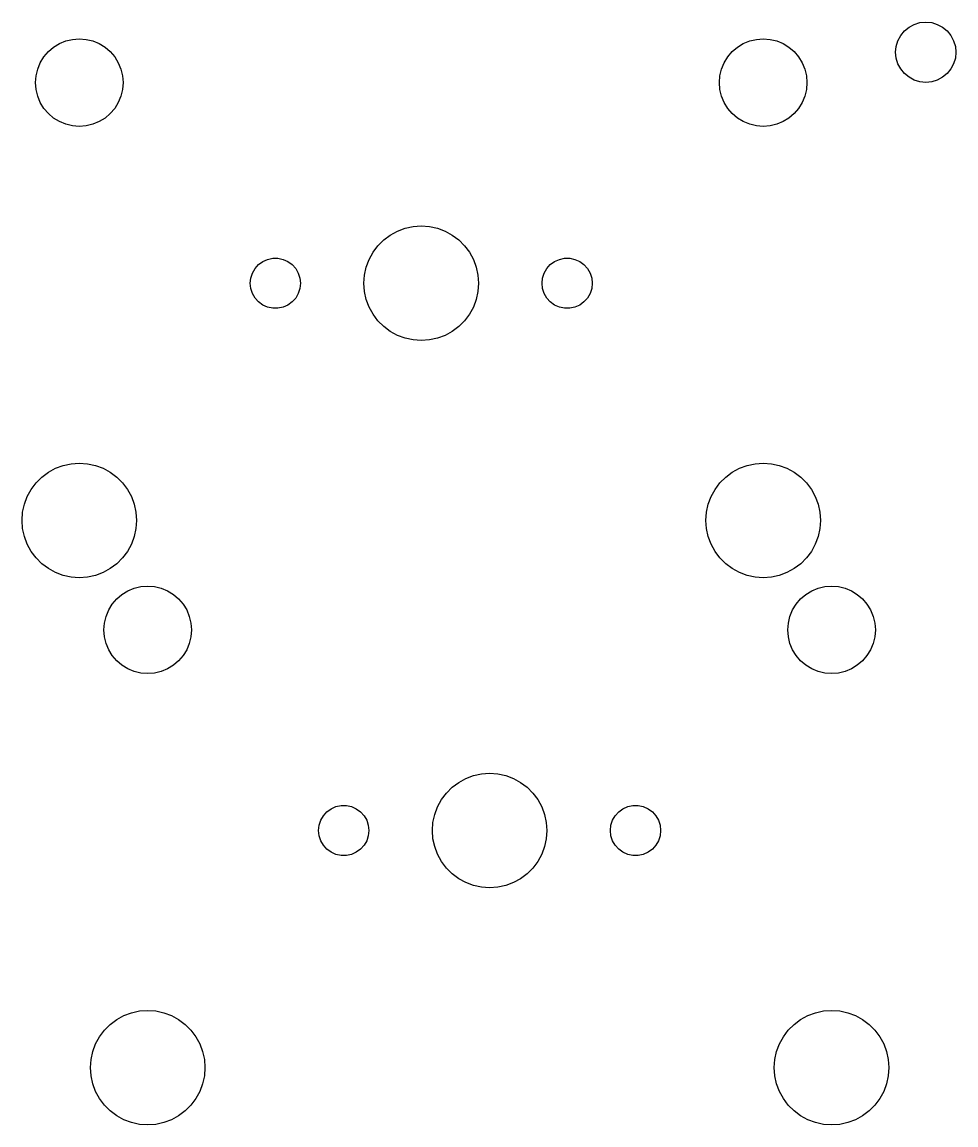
# Model space of a CAD drawing. Extents: x -139 to 23, y -82 to 9.
# Drawn here: x -13.9 to 18.62, y -29.3 to 9.09 of the extents above; entities that cross this region are included whole.
import ezdxf

# ---------------------------------------------------------------- set-up
doc = ezdxf.new("R2010")
doc.units = 0
doc.layers.add('BLACK', color=7, linetype='CONTINUOUS')

msp = doc.modelspace()

# ---------------------------------------------------------------- linework, layer by layer
at = {"layer": 'BLACK', "linetype": 'CONTINUOUS'}
for p, q in [((16.8255, 8.78529), (16.9847, 8.91587)), ((16.9847, 8.91587), (17.1662, 9.0129)), ((17.1662, 9.0129), (17.3632, 9.07265)), ((17.3632, 9.07265), (17.568, 9.09283)), ((17.568, 9.09283), (17.7728, 9.07265)), ((17.7728, 9.07265), (17.9698, 9.0129)), ((17.9698, 9.0129), (18.1513, 8.91587)), ((18.1513, 8.91587), (18.3105, 8.78529)), ((-12.3772, 8.43441), (-12.1447, 8.49024)), ((-12.1447, 8.49024), (-11.9062, 8.509)), ((-11.9062, 8.509), (-11.6678, 8.49024)), ((-11.6678, 8.49024), (-11.4353, 8.43441)), ((11.4353, 8.43441), (11.6678, 8.49024)), ((11.6678, 8.49024), (11.9062, 8.509)), ((11.9062, 8.509), (12.1447, 8.49024)), ((12.1447, 8.49024), (12.3772, 8.43441)), ((16.5979, 8.44465), (16.695, 8.62618)), ((16.695, 8.62618), (16.8255, 8.78529)), ((18.3105, 8.78529), (18.441, 8.62618)), ((18.441, 8.62618), (18.5381, 8.44465)), ((-13.1392, 7.88078), (-12.9839, 8.06263)), ((-12.9839, 8.06263), (-12.802, 8.21794)), ((-12.802, 8.21794), (-12.5981, 8.34289)), ((-12.5981, 8.34289), (-12.3772, 8.43441)), ((-11.4353, 8.43441), (-11.2144, 8.34289)), ((-11.2144, 8.34289), (-11.0105, 8.21794)), ((-11.0105, 8.21794), (-10.8286, 8.06263)), ((-10.8286, 8.06263), (-10.6733, 7.88078)), ((10.6733, 7.88078), (10.8286, 8.06263)), ((10.8286, 8.06263), (11.0105, 8.21794)), ((11.0105, 8.21794), (11.2144, 8.34289)), ((11.2144, 8.34289), (11.4353, 8.43441)), ((12.3772, 8.43441), (12.5981, 8.34289)), ((12.5981, 8.34289), (12.802, 8.21794)), ((12.802, 8.21794), (12.9839, 8.06263)), ((12.9839, 8.06263), (13.1392, 7.88078)), ((16.518, 8.04283), (16.5382, 8.24767)), ((16.5382, 8.24767), (16.5979, 8.44465)), ((18.5381, 8.44465), (18.5978, 8.24767)), ((18.5978, 8.24767), (18.618, 8.04283)), ((-13.2641, 7.67688), (-13.1392, 7.88078)), ((-10.6733, 7.88078), (-10.5484, 7.67688)), ((10.5484, 7.67688), (10.6733, 7.88078)), ((13.1392, 7.88078), (13.2641, 7.67688)), ((16.5382, 7.83798), (16.518, 8.04283)), ((16.5979, 7.64101), (16.5382, 7.83798)), ((18.5978, 7.83798), (18.5381, 7.64101)), ((18.618, 8.04283), (18.5978, 7.83798)), ((-13.4115, 7.22341), (-13.3557, 7.45594)), ((-13.3557, 7.45594), (-13.2641, 7.67688)), ((-10.5484, 7.67688), (-10.4568, 7.45594)), ((-10.4568, 7.45594), (-10.401, 7.22341)), ((10.401, 7.22341), (10.4568, 7.45594)), ((10.4568, 7.45594), (10.5484, 7.67688)), ((13.2641, 7.67688), (13.3557, 7.45594)), ((13.3557, 7.45594), (13.4115, 7.22341)), ((16.695, 7.45948), (16.5979, 7.64101)), ((16.8255, 7.30037), (16.695, 7.45948)), ((16.9847, 7.16979), (16.8255, 7.30037)), ((18.3105, 7.30037), (18.1513, 7.16979)), ((18.441, 7.45948), (18.3105, 7.30037)), ((18.5381, 7.64101), (18.441, 7.45948)), ((-13.4302, 6.985), (-13.4115, 7.22341)), ((-13.4115, 6.74659), (-13.4302, 6.985)), ((-10.401, 7.22341), (-10.3822, 6.985)), ((-10.3822, 6.985), (-10.401, 6.74659)), ((10.3822, 6.985), (10.401, 7.22341)), ((10.401, 6.74659), (10.3822, 6.985)), ((13.4115, 7.22341), (13.4302, 6.985)), ((13.4302, 6.985), (13.4115, 6.74659)), ((17.1662, 7.07276), (16.9847, 7.16979)), ((17.3632, 7.013), (17.1662, 7.07276)), ((17.568, 6.99283), (17.3632, 7.013)), ((17.7728, 7.013), (17.568, 6.99283)), ((17.9698, 7.07276), (17.7728, 7.013)), ((18.1513, 7.16979), (17.9698, 7.07276)), ((-13.3557, 6.51406), (-13.4115, 6.74659)), ((-10.401, 6.74659), (-10.4568, 6.51406)), ((10.4568, 6.51406), (10.401, 6.74659)), ((13.4115, 6.74659), (13.3557, 6.51406)), ((-13.2641, 6.29312), (-13.3557, 6.51406)), ((-13.1392, 6.08921), (-13.2641, 6.29312)), ((-10.5484, 6.29312), (-10.6733, 6.08921)), ((-10.4568, 6.51406), (-10.5484, 6.29312)), ((10.5484, 6.29312), (10.4568, 6.51406)), ((10.6733, 6.08921), (10.5484, 6.29312)), ((13.2641, 6.29312), (13.1392, 6.08921)), ((13.3557, 6.51406), (13.2641, 6.29312)), ((-12.9839, 5.90737), (-13.1392, 6.08921)), ((-12.802, 5.75206), (-12.9839, 5.90737)), ((-10.8286, 5.90737), (-11.0105, 5.75206)), ((-10.6733, 6.08921), (-10.8286, 5.90737)), ((10.8286, 5.90737), (10.6733, 6.08921)), ((11.0105, 5.75206), (10.8286, 5.90737)), ((12.9839, 5.90737), (12.802, 5.75206)), ((13.1392, 6.08921), (12.9839, 5.90737)), ((-12.5981, 5.62711), (-12.802, 5.75206)), ((-12.3772, 5.53559), (-12.5981, 5.62711)), ((-12.1447, 5.47976), (-12.3772, 5.53559)), ((-11.9062, 5.461), (-12.1447, 5.47976)), ((-11.6678, 5.47976), (-11.9062, 5.461)), ((-11.4353, 5.53559), (-11.6678, 5.47976)), ((-11.2144, 5.62711), (-11.4353, 5.53559)), ((-11.0105, 5.75206), (-11.2144, 5.62711)), ((11.2144, 5.62711), (11.0105, 5.75206)), ((11.4353, 5.53559), (11.2144, 5.62711)), ((11.6678, 5.47976), (11.4353, 5.53559)), ((11.9062, 5.461), (11.6678, 5.47976)), ((12.1447, 5.47976), (11.9062, 5.461)), ((12.3772, 5.53559), (12.1447, 5.47976)), ((12.5981, 5.62711), (12.3772, 5.53559)), ((12.802, 5.75206), (12.5981, 5.62711)), ((-0.561747, 1.91313), (-0.283762, 1.9736)), ((-0.283762, 1.9736), (0, 1.9939)), ((0, 1.9939), (0.283762, 1.9736)), ((0.283762, 1.9736), (0.561747, 1.91313)), ((-1.30573, 1.50689), (-1.07798, 1.67737)), ((-1.07798, 1.67737), (-0.828296, 1.81371)), ((-0.828296, 1.81371), (-0.561747, 1.91313)), ((0.561747, 1.91313), (0.828296, 1.81371)), ((0.828296, 1.81371), (1.07798, 1.67737)), ((1.07798, 1.67737), (1.30573, 1.50689)), ((-1.67737, 1.07798), (-1.50689, 1.30573)), ((-1.50689, 1.30573), (-1.30573, 1.50689)), ((1.30573, 1.50689), (1.50689, 1.30573)), ((1.50689, 1.30573), (1.67737, 1.07798)), ((-5.5175, 0.757772), (-5.35039, 0.832174)), ((-5.35039, 0.832174), (-5.17146, 0.870207)), ((-5.17146, 0.870207), (-4.98854, 0.870207)), ((-4.98854, 0.870207), (-4.80961, 0.832174)), ((-4.80961, 0.832174), (-4.6425, 0.757772)), ((-1.91313, 0.561747), (-1.81371, 0.828296)), ((-1.81371, 0.828296), (-1.67737, 1.07798)), ((1.67737, 1.07798), (1.81371, 0.828296)), ((1.81371, 0.828296), (1.91313, 0.561747)), ((4.6425, 0.757772), (4.80961, 0.832174)), ((4.80961, 0.832174), (4.98854, 0.870207)), ((4.98854, 0.870207), (5.17146, 0.870207)), ((5.17146, 0.870207), (5.35039, 0.832174)), ((5.35039, 0.832174), (5.5175, 0.757772)), ((-5.87935, 0.355895), (-5.78789, 0.514312)), ((-5.78789, 0.514312), (-5.66549, 0.650252)), ((-5.66549, 0.650252), (-5.5175, 0.757772)), ((-4.6425, 0.757772), (-4.49451, 0.650252)), ((-4.49451, 0.650252), (-4.37211, 0.514312)), ((-4.37211, 0.514312), (-4.28065, 0.355895)), ((-1.9736, 0.283762), (-1.91313, 0.561747)), ((1.91313, 0.561747), (1.9736, 0.283762)), ((4.28065, 0.355895), (4.37211, 0.514312)), ((4.37211, 0.514312), (4.49451, 0.650252)), ((4.49451, 0.650252), (4.6425, 0.757772)), ((5.5175, 0.757772), (5.66549, 0.650252)), ((5.66549, 0.650252), (5.78789, 0.514312)), ((5.78789, 0.514312), (5.87935, 0.355895)), ((-5.955, 0), (-5.93588, 0.181923)), ((-5.93588, -0.181923), (-5.955, 0)), ((-5.93588, 0.181923), (-5.87935, 0.355895)), ((-4.28065, 0.355895), (-4.22412, 0.181923)), ((-4.22412, 0.181923), (-4.205, 0)), ((-4.205, 0), (-4.22412, -0.181923)), ((-1.9939, 0), (-1.9736, 0.283762)), ((-1.9736, -0.283762), (-1.9939, 0)), ((1.9736, 0.283762), (1.9939, 0)), ((1.9939, 0), (1.9736, -0.283762)), ((4.205, 0), (4.22412, 0.181923)), ((4.22412, -0.181923), (4.205, 0)), ((4.22412, 0.181923), (4.28065, 0.355895)), ((5.87935, 0.355895), (5.93588, 0.181923)), ((5.93588, 0.181923), (5.955, 0)), ((5.955, 0), (5.93588, -0.181923)), ((-5.87935, -0.355895), (-5.93588, -0.181923)), ((-5.78789, -0.514312), (-5.87935, -0.355895)), ((-4.28065, -0.355895), (-4.37211, -0.514312)), ((-4.22412, -0.181923), (-4.28065, -0.355895)), ((-1.91313, -0.561747), (-1.9736, -0.283762)), ((1.9736, -0.283762), (1.91313, -0.561747)), ((4.28065, -0.355895), (4.22412, -0.181923)), ((4.37211, -0.514312), (4.28065, -0.355895)), ((5.87935, -0.355895), (5.78789, -0.514312)), ((5.93588, -0.181923), (5.87935, -0.355895)), ((-5.66549, -0.650252), (-5.78789, -0.514312)), ((-5.5175, -0.757772), (-5.66549, -0.650252)), ((-5.35039, -0.832174), (-5.5175, -0.757772)), ((-4.6425, -0.757772), (-4.80961, -0.832174)), ((-4.49451, -0.650252), (-4.6425, -0.757772)), ((-4.37211, -0.514312), (-4.49451, -0.650252)), ((-1.81371, -0.828296), (-1.91313, -0.561747)), ((1.91313, -0.561747), (1.81371, -0.828296)), ((4.49451, -0.650252), (4.37211, -0.514312)), ((4.6425, -0.757772), (4.49451, -0.650252)), ((4.80961, -0.832174), (4.6425, -0.757772)), ((5.5175, -0.757772), (5.35039, -0.832174)), ((5.66549, -0.650252), (5.5175, -0.757772)), ((5.78789, -0.514312), (5.66549, -0.650252)), ((-5.17146, -0.870207), (-5.35039, -0.832174)), ((-4.98854, -0.870207), (-5.17146, -0.870207)), ((-4.80961, -0.832174), (-4.98854, -0.870207)), ((-1.67737, -1.07798), (-1.81371, -0.828296)), ((-1.50689, -1.30573), (-1.67737, -1.07798)), ((1.67737, -1.07798), (1.50689, -1.30573)), ((1.81371, -0.828296), (1.67737, -1.07798)), ((4.98854, -0.870207), (4.80961, -0.832174)), ((5.17146, -0.870207), (4.98854, -0.870207)), ((5.35039, -0.832174), (5.17146, -0.870207)), ((-1.30573, -1.50689), (-1.50689, -1.30573)), ((-1.07798, -1.67737), (-1.30573, -1.50689)), ((1.30573, -1.50689), (1.07798, -1.67737)), ((1.50689, -1.30573), (1.30573, -1.50689)), ((-0.828296, -1.81371), (-1.07798, -1.67737)), ((-0.561747, -1.91313), (-0.828296, -1.81371)), ((-0.283762, -1.9736), (-0.561747, -1.91313)), ((0.561747, -1.91313), (0.283762, -1.9736)), ((0.828296, -1.81371), (0.561747, -1.91313)), ((1.07798, -1.67737), (0.828296, -1.81371)), ((0, -1.9939), (-0.283762, -1.9736)), ((0.283762, -1.9736), (0, -1.9939)), ((-12.9842, -6.57762), (-12.7345, -6.44128)), ((-12.7345, -6.44128), (-12.468, -6.34187)), ((-12.468, -6.34187), (-12.19, -6.28139)), ((-12.19, -6.28139), (-11.9062, -6.2611)), ((-11.9062, -6.2611), (-11.6225, -6.28139)), ((-11.6225, -6.28139), (-11.3445, -6.34187)), ((-11.3445, -6.34187), (-11.078, -6.44128)), ((-11.078, -6.44128), (-10.8283, -6.57762)), ((10.8283, -6.57762), (11.078, -6.44128)), ((11.078, -6.44128), (11.3445, -6.34187)), ((11.3445, -6.34187), (11.6225, -6.28139)), ((11.6225, -6.28139), (11.9062, -6.2611)), ((11.9062, -6.2611), (12.19, -6.28139)), ((12.19, -6.28139), (12.468, -6.34187)), ((12.468, -6.34187), (12.7345, -6.44128)), ((12.7345, -6.44128), (12.9842, -6.57762)), ((-13.4131, -6.94927), (-13.212, -6.74811)), ((-13.212, -6.74811), (-12.9842, -6.57762)), ((-10.8283, -6.57762), (-10.6005, -6.74811)), ((-10.6005, -6.74811), (-10.3994, -6.94927)), ((10.3994, -6.94927), (10.6005, -6.74811)), ((10.6005, -6.74811), (10.8283, -6.57762)), ((12.9842, -6.57762), (13.212, -6.74811)), ((13.212, -6.74811), (13.4131, -6.94927)), ((-13.72, -7.4267), (-13.5836, -7.17702)), ((-13.5836, -7.17702), (-13.4131, -6.94927)), ((-10.3994, -6.94927), (-10.2289, -7.17702)), ((-10.2289, -7.17702), (-10.0925, -7.4267)), ((10.0925, -7.4267), (10.2289, -7.17702)), ((10.2289, -7.17702), (10.3994, -6.94927)), ((13.4131, -6.94927), (13.5836, -7.17702)), ((13.5836, -7.17702), (13.72, -7.4267)), ((-13.8194, -7.69325), (-13.72, -7.4267)), ((-10.0925, -7.4267), (-9.99312, -7.69325)), ((9.99312, -7.69325), (10.0925, -7.4267)), ((13.72, -7.4267), (13.8194, -7.69325)), ((-13.9002, -8.255), (-13.8799, -7.97124)), ((-13.8799, -7.97124), (-13.8194, -7.69325)), ((-9.99312, -7.69325), (-9.93264, -7.97124)), ((-9.93264, -7.97124), (-9.91235, -8.255)), ((9.91235, -8.255), (9.93264, -7.97124)), ((9.93264, -7.97124), (9.99312, -7.69325)), ((13.8194, -7.69325), (13.8799, -7.97124)), ((13.8799, -7.97124), (13.9002, -8.255)), ((-13.8799, -8.53876), (-13.9002, -8.255)), ((-9.91235, -8.255), (-9.93264, -8.53876)), ((9.93264, -8.53876), (9.91235, -8.255)), ((13.9002, -8.255), (13.8799, -8.53876)), ((-13.8194, -8.81675), (-13.8799, -8.53876)), ((-13.72, -9.0833), (-13.8194, -8.81675)), ((-9.99312, -8.81675), (-10.0925, -9.0833)), ((-9.93264, -8.53876), (-9.99312, -8.81675)), ((9.99312, -8.81675), (9.93264, -8.53876)), ((10.0925, -9.0833), (9.99312, -8.81675)), ((13.8194, -8.81675), (13.72, -9.0833)), ((13.8799, -8.53876), (13.8194, -8.81675)), ((-13.5836, -9.33298), (-13.72, -9.0833)), ((-10.0925, -9.0833), (-10.2289, -9.33298)), ((10.2289, -9.33298), (10.0925, -9.0833)), ((13.72, -9.0833), (13.5836, -9.33298)), ((-13.4131, -9.56073), (-13.5836, -9.33298)), ((-13.212, -9.76189), (-13.4131, -9.56073)), ((-10.3994, -9.56073), (-10.6005, -9.76189)), ((-10.2289, -9.33298), (-10.3994, -9.56073)), ((10.3994, -9.56073), (10.2289, -9.33298)), ((10.6005, -9.76189), (10.3994, -9.56073)), ((13.4131, -9.56073), (13.212, -9.76189)), ((13.5836, -9.33298), (13.4131, -9.56073)), ((-12.9842, -9.93238), (-13.212, -9.76189)), ((-12.7345, -10.0687), (-12.9842, -9.93238)), ((-10.8283, -9.93238), (-11.078, -10.0687)), ((-10.6005, -9.76189), (-10.8283, -9.93238)), ((10.8283, -9.93238), (10.6005, -9.76189)), ((11.078, -10.0687), (10.8283, -9.93238)), ((12.9842, -9.93238), (12.7345, -10.0687)), ((13.212, -9.76189), (12.9842, -9.93238)), ((-12.468, -10.1681), (-12.7345, -10.0687)), ((-12.19, -10.2286), (-12.468, -10.1681)), ((-11.9062, -10.2489), (-12.19, -10.2286)), ((-11.6225, -10.2286), (-11.9062, -10.2489)), ((-11.3445, -10.1681), (-11.6225, -10.2286)), ((-11.078, -10.0687), (-11.3445, -10.1681)), ((11.3445, -10.1681), (11.078, -10.0687)), ((11.6225, -10.2286), (11.3445, -10.1681)), ((11.9062, -10.2489), (11.6225, -10.2286)), ((12.19, -10.2286), (11.9062, -10.2489)), ((12.468, -10.1681), (12.19, -10.2286)), ((12.7345, -10.0687), (12.468, -10.1681)), ((-10.4208, -10.8321), (-10.2169, -10.7071)), ((-10.2169, -10.7071), (-9.99594, -10.6156)), ((-9.99594, -10.6156), (-9.76341, -10.5598)), ((-9.76341, -10.5598), (-9.525, -10.541)), ((-9.525, -10.541), (-9.28659, -10.5598)), ((-9.28659, -10.5598), (-9.05406, -10.6156)), ((-9.05406, -10.6156), (-8.83312, -10.7071)), ((-8.83312, -10.7071), (-8.62922, -10.8321)), ((13.3917, -10.8321), (13.5956, -10.7071)), ((13.5956, -10.7071), (13.8166, -10.6156)), ((13.8166, -10.6156), (14.0491, -10.5598)), ((14.0491, -10.5598), (14.2875, -10.541)), ((14.2875, -10.541), (14.5259, -10.5598)), ((14.5259, -10.5598), (14.7584, -10.6156)), ((14.7584, -10.6156), (14.9794, -10.7071)), ((14.9794, -10.7071), (15.1833, -10.8321)), ((-10.7579, -11.1692), (-10.6026, -10.9874)), ((-10.6026, -10.9874), (-10.4208, -10.8321)), ((-8.62922, -10.8321), (-8.44737, -10.9874)), ((-8.44737, -10.9874), (-8.29206, -11.1692)), ((13.0546, -11.1692), (13.2099, -10.9874)), ((13.2099, -10.9874), (13.3917, -10.8321)), ((15.1833, -10.8321), (15.3651, -10.9874)), ((15.3651, -10.9874), (15.5204, -11.1692)), ((-10.9744, -11.5941), (-10.8829, -11.3731)), ((-10.8829, -11.3731), (-10.7579, -11.1692)), ((-8.29206, -11.1692), (-8.16711, -11.3731)), ((-8.16711, -11.3731), (-8.07559, -11.5941)), ((12.8381, -11.5941), (12.9296, -11.3731)), ((12.9296, -11.3731), (13.0546, -11.1692)), ((15.5204, -11.1692), (15.6454, -11.3731)), ((15.6454, -11.3731), (15.7369, -11.5941)), ((-11.049, -12.065), (-11.0302, -11.8266)), ((-11.0302, -11.8266), (-10.9744, -11.5941)), ((-8.07559, -11.5941), (-8.01976, -11.8266)), ((-8.01976, -11.8266), (-8.001, -12.065)), ((12.7635, -12.065), (12.7823, -11.8266)), ((12.7823, -11.8266), (12.8381, -11.5941)), ((15.7369, -11.5941), (15.7927, -11.8266)), ((15.7927, -11.8266), (15.8115, -12.065)), ((-11.0302, -12.3034), (-11.049, -12.065)), ((-8.001, -12.065), (-8.01976, -12.3034)), ((12.7823, -12.3034), (12.7635, -12.065)), ((15.8115, -12.065), (15.7927, -12.3034)), ((-10.9744, -12.5359), (-11.0302, -12.3034)), ((-10.8829, -12.7569), (-10.9744, -12.5359)), ((-8.07559, -12.5359), (-8.16711, -12.7569)), ((-8.01976, -12.3034), (-8.07559, -12.5359)), ((12.8381, -12.5359), (12.7823, -12.3034)), ((12.9296, -12.7569), (12.8381, -12.5359)), ((15.7369, -12.5359), (15.6454, -12.7569)), ((15.7927, -12.3034), (15.7369, -12.5359)), ((-10.7579, -12.9608), (-10.8829, -12.7569)), ((-10.6026, -13.1426), (-10.7579, -12.9608)), ((-8.29206, -12.9608), (-8.44737, -13.1426)), ((-8.16711, -12.7569), (-8.29206, -12.9608)), ((13.0546, -12.9608), (12.9296, -12.7569)), ((13.2099, -13.1426), (13.0546, -12.9608)), ((15.5204, -12.9608), (15.3651, -13.1426)), ((15.6454, -12.7569), (15.5204, -12.9608)), ((-10.4208, -13.2979), (-10.6026, -13.1426)), ((-10.2169, -13.4229), (-10.4208, -13.2979)), ((-9.99594, -13.5144), (-10.2169, -13.4229)), ((-8.83312, -13.4229), (-9.05406, -13.5144)), ((-8.62922, -13.2979), (-8.83312, -13.4229)), ((-8.44737, -13.1426), (-8.62922, -13.2979)), ((13.3917, -13.2979), (13.2099, -13.1426)), ((13.5956, -13.4229), (13.3917, -13.2979)), ((13.8166, -13.5144), (13.5956, -13.4229)), ((14.9794, -13.4229), (14.7584, -13.5144)), ((15.1833, -13.2979), (14.9794, -13.4229)), ((15.3651, -13.1426), (15.1833, -13.2979)), ((-9.76341, -13.5702), (-9.99594, -13.5144)), ((-9.525, -13.589), (-9.76341, -13.5702)), ((-9.28659, -13.5702), (-9.525, -13.589)), ((-9.05406, -13.5144), (-9.28659, -13.5702)), ((14.0491, -13.5702), (13.8166, -13.5144)), ((14.2875, -13.589), (14.0491, -13.5702)), ((14.5259, -13.5702), (14.2875, -13.589)), ((14.7584, -13.5144), (14.5259, -13.5702)), ((1.30327, -17.3726), (1.55295, -17.2363)), ((1.55295, -17.2363), (1.8195, -17.1369)), ((1.8195, -17.1369), (2.09749, -17.0764)), ((2.09749, -17.0764), (2.38125, -17.0561)), ((2.38125, -17.0561), (2.66501, -17.0764)), ((2.66501, -17.0764), (2.943, -17.1369)), ((2.943, -17.1369), (3.20955, -17.2363)), ((3.20955, -17.2363), (3.45923, -17.3726)), ((0.874361, -17.7443), (1.07552, -17.5431)), ((1.07552, -17.5431), (1.30327, -17.3726)), ((3.45923, -17.3726), (3.68698, -17.5431)), ((3.68698, -17.5431), (3.88814, -17.7443)), ((0.567535, -18.2217), (0.703875, -17.972)), ((0.703875, -17.972), (0.874361, -17.7443)), ((3.88814, -17.7443), (4.05863, -17.972)), ((4.05863, -17.972), (4.19496, -18.2217)), ((-3.40664, -18.5357), (-3.28424, -18.3997)), ((-3.28424, -18.3997), (-3.13625, -18.2922)), ((-3.13625, -18.2922), (-2.96914, -18.2178)), ((-2.96914, -18.2178), (-2.79021, -18.1798)), ((-2.79021, -18.1798), (-2.60729, -18.1798)), ((-2.60729, -18.1798), (-2.42836, -18.2178)), ((-2.42836, -18.2178), (-2.26125, -18.2922)), ((-2.26125, -18.2922), (-2.11326, -18.3997)), ((-2.11326, -18.3997), (-1.99086, -18.5357)), ((0.468117, -18.4883), (0.567535, -18.2217)), ((4.19496, -18.2217), (4.29438, -18.4883)), ((6.75336, -18.5357), (6.87576, -18.3997)), ((6.87576, -18.3997), (7.02375, -18.2922)), ((7.02375, -18.2922), (7.19086, -18.2178)), ((7.19086, -18.2178), (7.36979, -18.1798)), ((7.36979, -18.1798), (7.55271, -18.1798)), ((7.55271, -18.1798), (7.73164, -18.2178)), ((7.73164, -18.2178), (7.89875, -18.2922)), ((7.89875, -18.2922), (8.04674, -18.3997)), ((8.04674, -18.3997), (8.16914, -18.5357)), ((-3.55463, -18.8681), (-3.4981, -18.6941)), ((-3.4981, -18.6941), (-3.40664, -18.5357)), ((-1.99086, -18.5357), (-1.8994, -18.6941)), ((-1.8994, -18.6941), (-1.84287, -18.8681)), ((0.38735, -19.05), (0.407645, -18.7662)), ((0.407645, -18.7662), (0.468117, -18.4883)), ((4.29438, -18.4883), (4.35485, -18.7662)), ((4.35485, -18.7662), (4.37515, -19.05)), ((6.60537, -18.8681), (6.6619, -18.6941)), ((6.6619, -18.6941), (6.75336, -18.5357)), ((8.16914, -18.5357), (8.2606, -18.6941)), ((8.2606, -18.6941), (8.31713, -18.8681)), ((-3.57375, -19.05), (-3.55463, -18.8681)), ((-3.55463, -19.2319), (-3.57375, -19.05)), ((-1.84287, -18.8681), (-1.82375, -19.05)), ((-1.82375, -19.05), (-1.84287, -19.2319)), ((0.407645, -19.3338), (0.38735, -19.05)), ((4.37515, -19.05), (4.35485, -19.3338)), ((6.58625, -19.05), (6.60537, -18.8681)), ((6.60537, -19.2319), (6.58625, -19.05)), ((8.31713, -18.8681), (8.33625, -19.05)), ((8.33625, -19.05), (8.31713, -19.2319)), ((-3.4981, -19.4059), (-3.55463, -19.2319)), ((-3.40664, -19.5643), (-3.4981, -19.4059)), ((-3.28424, -19.7003), (-3.40664, -19.5643)), ((-1.99086, -19.5643), (-2.11326, -19.7003)), ((-1.8994, -19.4059), (-1.99086, -19.5643)), ((-1.84287, -19.2319), (-1.8994, -19.4059)), ((0.468117, -19.6117), (0.407645, -19.3338)), ((4.35485, -19.3338), (4.29438, -19.6117)), ((6.6619, -19.4059), (6.60537, -19.2319)), ((6.75336, -19.5643), (6.6619, -19.4059)), ((6.87576, -19.7003), (6.75336, -19.5643)), ((8.16914, -19.5643), (8.04674, -19.7003)), ((8.2606, -19.4059), (8.16914, -19.5643)), ((8.31713, -19.2319), (8.2606, -19.4059)), ((-3.13625, -19.8078), (-3.28424, -19.7003)), ((-2.96914, -19.8822), (-3.13625, -19.8078)), ((-2.79021, -19.9202), (-2.96914, -19.8822)), ((-2.60729, -19.9202), (-2.79021, -19.9202)), ((-2.42836, -19.8822), (-2.60729, -19.9202)), ((-2.26125, -19.8078), (-2.42836, -19.8822)), ((-2.11326, -19.7003), (-2.26125, -19.8078)), ((0.567535, -19.8783), (0.468117, -19.6117)), ((0.703875, -20.128), (0.567535, -19.8783)), ((4.19496, -19.8783), (4.05863, -20.128)), ((4.29438, -19.6117), (4.19496, -19.8783)), ((7.02375, -19.8078), (6.87576, -19.7003)), ((7.19086, -19.8822), (7.02375, -19.8078)), ((7.36979, -19.9202), (7.19086, -19.8822)), ((7.55271, -19.9202), (7.36979, -19.9202)), ((7.73164, -19.8822), (7.55271, -19.9202)), ((7.89875, -19.8078), (7.73164, -19.8822)), ((8.04674, -19.7003), (7.89875, -19.8078)), ((0.874361, -20.3557), (0.703875, -20.128)), ((4.05863, -20.128), (3.88814, -20.3557)), ((1.07552, -20.5569), (0.874361, -20.3557)), ((1.30327, -20.7274), (1.07552, -20.5569)), ((1.55295, -20.8637), (1.30327, -20.7274)), ((3.45923, -20.7274), (3.20955, -20.8637)), ((3.68698, -20.5569), (3.45923, -20.7274)), ((3.88814, -20.3557), (3.68698, -20.5569)), ((1.8195, -20.9631), (1.55295, -20.8637)), ((2.09749, -21.0236), (1.8195, -20.9631)), ((2.38125, -21.0439), (2.09749, -21.0236)), ((2.66501, -21.0236), (2.38125, -21.0439)), ((2.943, -20.9631), (2.66501, -21.0236)), ((3.20955, -20.8637), (2.943, -20.9631)), ((-10.0867, -25.3919), (-9.80876, -25.3314)), ((-9.80876, -25.3314), (-9.525, -25.3111)), ((-9.525, -25.3111), (-9.24124, -25.3314)), ((-9.24124, -25.3314), (-8.96325, -25.3919)), ((13.7258, -25.3919), (14.0037, -25.3314)), ((14.0037, -25.3314), (14.2875, -25.3111)), ((14.2875, -25.3111), (14.5713, -25.3314)), ((14.5713, -25.3314), (14.8492, -25.3919)), ((-10.8307, -25.7981), (-10.603, -25.6276)), ((-10.603, -25.6276), (-10.3533, -25.4913)), ((-10.3533, -25.4913), (-10.0867, -25.3919)), ((-8.96325, -25.3919), (-8.6967, -25.4913)), ((-8.6967, -25.4913), (-8.44702, -25.6276)), ((-8.44702, -25.6276), (-8.21927, -25.7981)), ((12.9818, -25.7981), (13.2095, -25.6276)), ((13.2095, -25.6276), (13.4592, -25.4913)), ((13.4592, -25.4913), (13.7258, -25.3919)), ((14.8492, -25.3919), (15.1158, -25.4913)), ((15.1158, -25.4913), (15.3655, -25.6276)), ((15.3655, -25.6276), (15.5932, -25.7981)), ((-11.2024, -26.227), (-11.0319, -25.9993)), ((-11.0319, -25.9993), (-10.8307, -25.7981)), ((-8.21927, -25.7981), (-8.01811, -25.9993)), ((-8.01811, -25.9993), (-7.84762, -26.227)), ((12.6101, -26.227), (12.7806, -25.9993)), ((12.7806, -25.9993), (12.9818, -25.7981)), ((15.5932, -25.7981), (15.7944, -25.9993)), ((15.7944, -25.9993), (15.9649, -26.227)), ((-11.4381, -26.7433), (-11.3387, -26.4767)), ((-11.3387, -26.4767), (-11.2024, -26.227)), ((-7.84762, -26.227), (-7.71128, -26.4767)), ((-7.71128, -26.4767), (-7.61187, -26.7433)), ((12.3744, -26.7433), (12.4738, -26.4767)), ((12.4738, -26.4767), (12.6101, -26.227)), ((15.9649, -26.227), (16.1012, -26.4767)), ((16.1012, -26.4767), (16.2006, -26.7433)), ((-11.4986, -27.0212), (-11.4381, -26.7433)), ((-7.61187, -26.7433), (-7.55139, -27.0212)), ((12.3139, -27.0212), (12.3744, -26.7433)), ((16.2006, -26.7433), (16.2611, -27.0212)), ((-11.5189, -27.305), (-11.4986, -27.0212)), ((-7.55139, -27.0212), (-7.5311, -27.305)), ((12.2936, -27.305), (12.3139, -27.0212)), ((16.2611, -27.0212), (16.2814, -27.305)), ((-11.4986, -27.5888), (-11.5189, -27.305)), ((-11.4381, -27.8667), (-11.4986, -27.5888)), ((-7.55139, -27.5888), (-7.61187, -27.8667)), ((-7.5311, -27.305), (-7.55139, -27.5888)), ((12.3139, -27.5888), (12.2936, -27.305)), ((12.3744, -27.8667), (12.3139, -27.5888)), ((16.2611, -27.5888), (16.2006, -27.8667)), ((16.2814, -27.305), (16.2611, -27.5888)), ((-11.3387, -28.1333), (-11.4381, -27.8667)), ((-7.61187, -27.8667), (-7.71128, -28.1333)), ((12.4738, -28.1333), (12.3744, -27.8667)), ((16.2006, -27.8667), (16.1012, -28.1333)), ((-11.2024, -28.383), (-11.3387, -28.1333)), ((-11.0319, -28.6107), (-11.2024, -28.383)), ((-7.84762, -28.383), (-8.01811, -28.6107)), ((-7.71128, -28.1333), (-7.84762, -28.383)), ((12.6101, -28.383), (12.4738, -28.1333)), ((12.7806, -28.6107), (12.6101, -28.383)), ((15.9649, -28.383), (15.7944, -28.6107)), ((16.1012, -28.1333), (15.9649, -28.383)), ((-10.8307, -28.8119), (-11.0319, -28.6107)), ((-8.01811, -28.6107), (-8.21927, -28.8119)), ((12.9818, -28.8119), (12.7806, -28.6107)), ((15.7944, -28.6107), (15.5932, -28.8119)), ((-10.603, -28.9824), (-10.8307, -28.8119)), ((-10.3533, -29.1187), (-10.603, -28.9824)), ((-10.0867, -29.2181), (-10.3533, -29.1187)), ((-8.6967, -29.1187), (-8.96325, -29.2181)), ((-8.44702, -28.9824), (-8.6967, -29.1187)), ((-8.21927, -28.8119), (-8.44702, -28.9824)), ((13.2095, -28.9824), (12.9818, -28.8119)), ((13.4592, -29.1187), (13.2095, -28.9824)), ((13.7258, -29.2181), (13.4592, -29.1187)), ((15.1158, -29.1187), (14.8492, -29.2181)), ((15.3655, -28.9824), (15.1158, -29.1187)), ((15.5932, -28.8119), (15.3655, -28.9824)), ((-9.80876, -29.2786), (-10.0867, -29.2181)), ((-9.525, -29.2989), (-9.80876, -29.2786)), ((-9.24124, -29.2786), (-9.525, -29.2989)), ((-8.96325, -29.2181), (-9.24124, -29.2786)), ((14.0037, -29.2786), (13.7258, -29.2181)), ((14.2875, -29.2989), (14.0037, -29.2786)), ((14.5713, -29.2786), (14.2875, -29.2989)), ((14.8492, -29.2181), (14.5713, -29.2786))]:
    msp.add_line(p, q, dxfattribs=at)

doc.saveas('drawing.dxf')
